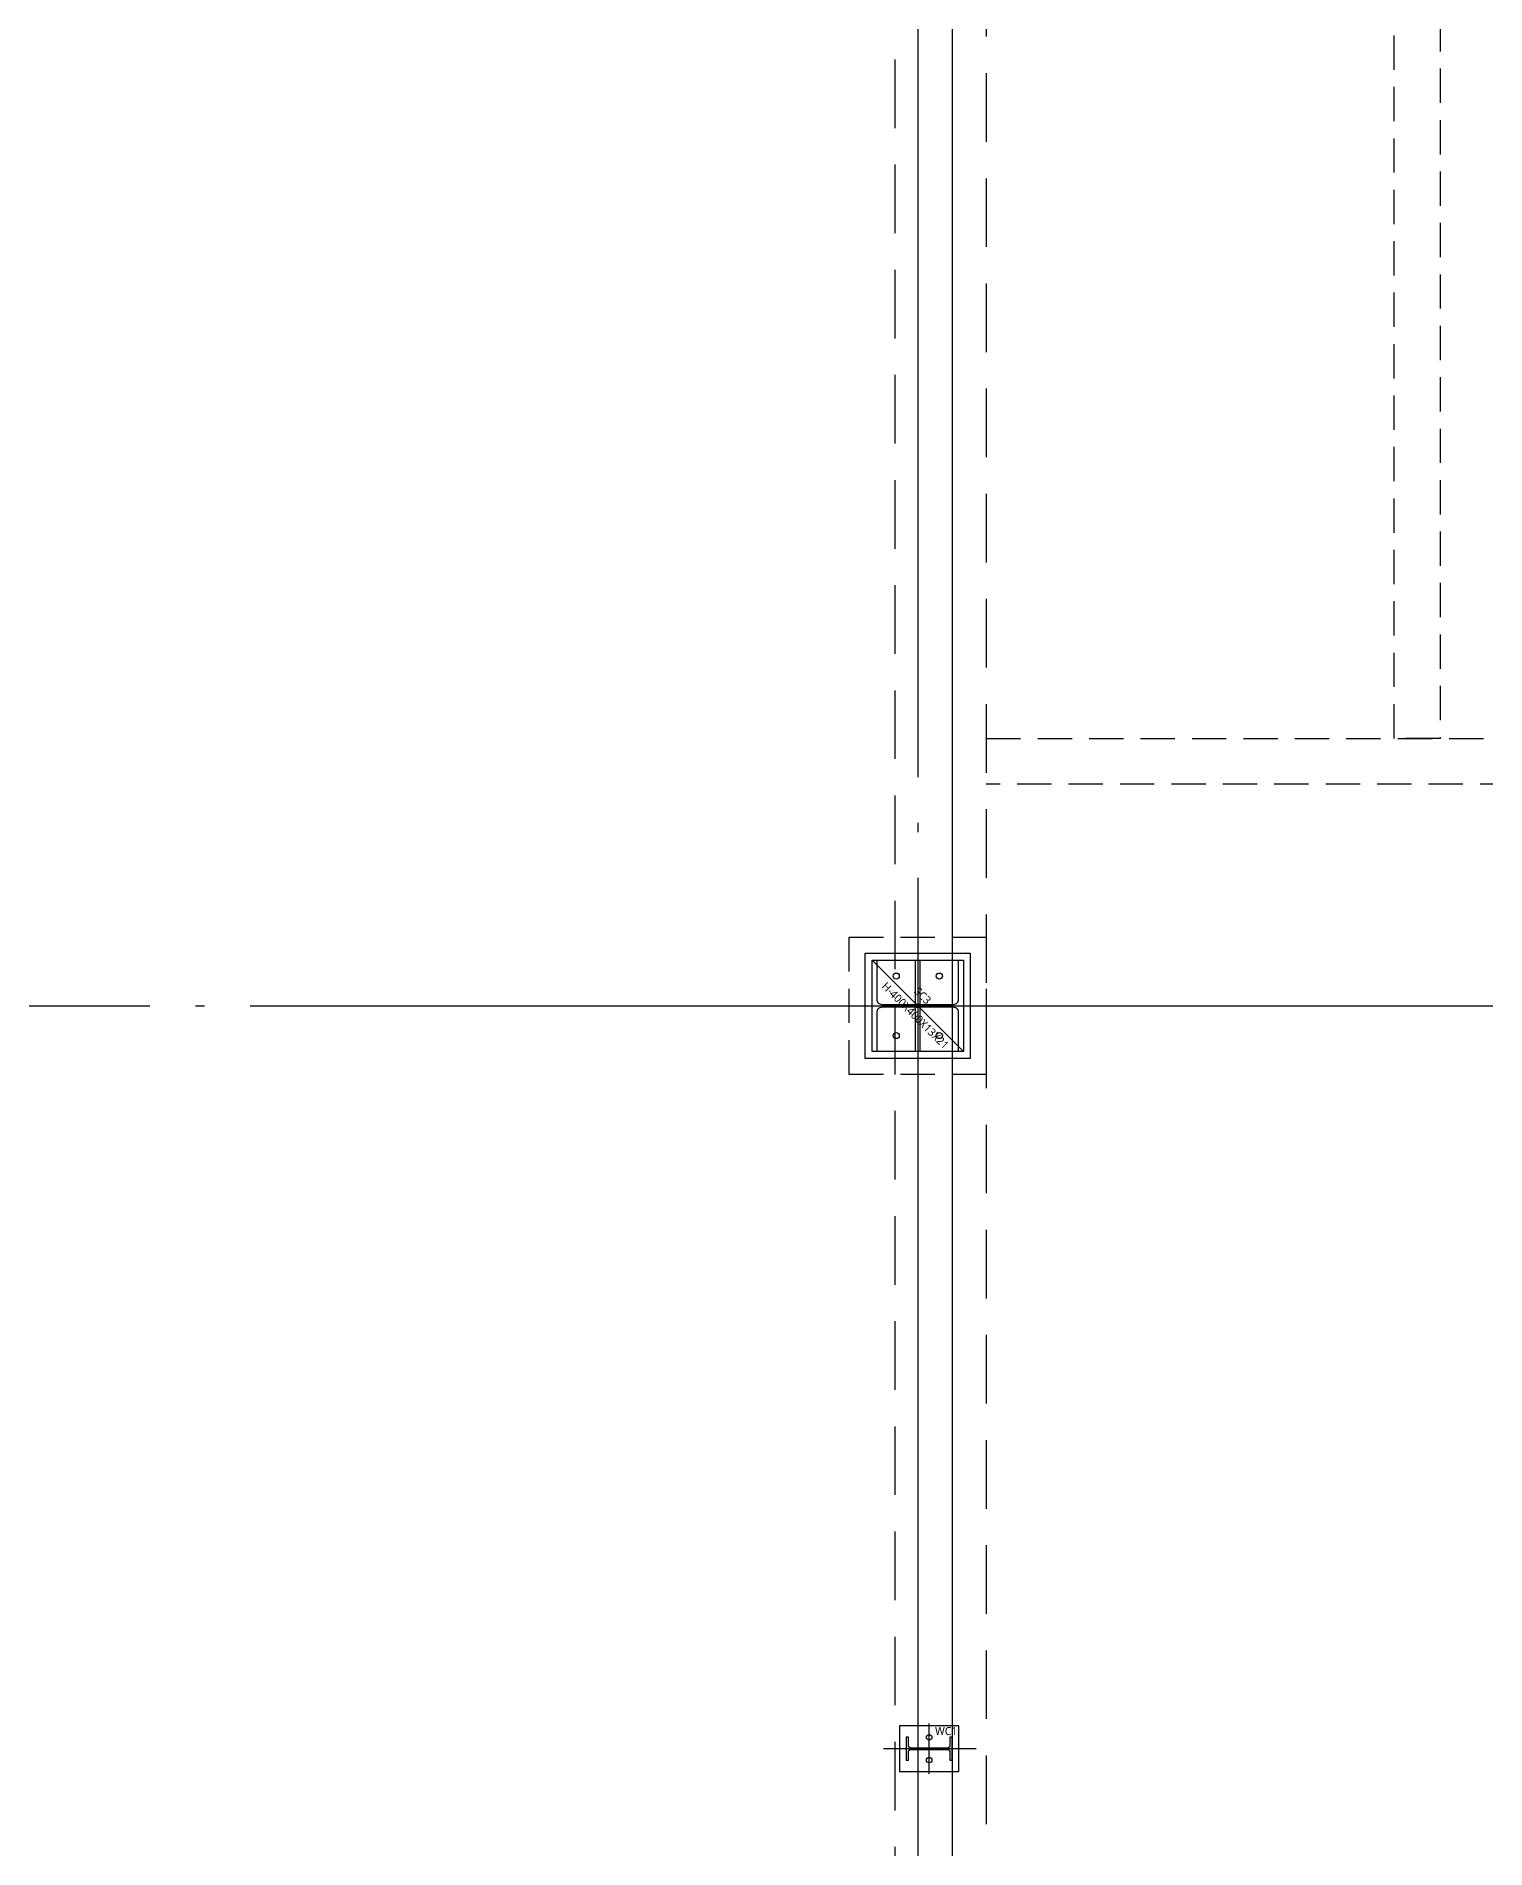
# Model space of a CAD drawing. Header units: millimetres. Extents: x -734060 to 504600, y -7739 to 118800.
# Drawn here: x -227756 to -221415, y 52212 to 60142 of the extents above; entities that cross this region are included whole.
import ezdxf
from ezdxf.enums import TextEntityAlignment as Align

# ---------------------------------------------------------------- set-up
doc = ezdxf.new("R2010")
doc.units = ezdxf.units.MM
doc.header["$LTSCALE"] = 200
for name, pattern in [('CEN-GAUN', [32.2, 30, -1, 0.2, -1]), ('HID', [2.3, 1.5, -0.8]), ('HIDDEN', [0.375, 0.25, -0.125])]:
    doc.linetypes.add(name, pattern=pattern)
doc.layers.get('DEFPOINTS').update_dxf_attribs({"color": 137})
for name, color, linetype in [('09GIRDER', 2, 'Continuous'), ('CEN', 1, 'CEN-GAUN'), ('G', 3, 'Continuous'), ('HAT-INS', 250, 'Continuous'), ('S-COL', 2, 'Continuous'), ('STEEL BASE', 13, 'Continuous'), ('WAL', 3, 'Continuous'), ('Z-하부구조체', 6, 'HIDDEN')]:
    doc.layers.add(name, color=color, linetype=linetype)
doc.layers.add('STEEL-CK', color=181, linetype='Continuous', plot=False)
doc.layers.add('TEMP', color=171, linetype='Continuous', plot=False)
doc.styles.add('스타일1', font='malgun.ttf')

# ---------------------------------------------------------------- blocks, each defined once
blk = doc.blocks.new('X-RC-B1FH')
at = {"layer": 'S-COL', "color": 8, "linetype": 'HIDDEN', "ltscale": 3}
for p, q in [((71300, -28830), (74985, -28830)), ((75185, -29030), (71300, -29030))]:
    blk.add_line(p, q, dxfattribs=at)
blk.add_lwpolyline([(73085, -21850), (73285, -21850), (73285, -28830), (73085, -28830)], close=True, dxfattribs=at)
blk = doc.blocks.new('X-CEN')
at = {"layer": 'CEN'}
for p, q in [((71000, 9200), (71000, -53000)), ((-9200, -30000), (76000, -30000))]:
    blk.add_line(p, q, dxfattribs=at)
blk = doc.blocks.new('S-SC3')
at = {"layer": '09GIRDER'}
blk.add_lwpolyline([(-200, -200), (-200, -179), (-28.5, -179, 0.414214), (-6.5, -157), (-6.5, 157, 0.414214), (-28.5, 179), (-200, 179), (-200, 200), (200, 200), (200, 179), (28.5, 179, 0.414214), (6.5, 157), (6.5, -157, 0.414214), (28.5, -179), (200, -179), (200, -200)], format="xyb", close=True, dxfattribs=at)
at = {"layer": 'DEFPOINTS'}
blk.add_line((-200, -200), (200, 200), dxfattribs=at)
blk.add_lwpolyline([(-200, 200), (200, 200), (200, -200), (-200, -200)], close=True, dxfattribs=at)
at = {"layer": 'STEEL BASE'}
for points in [[(-230, 230), (230, 230), (230, -230), (-230, -230)], [(-200, 9.5), (-6.5, 9.5), (-6.5, -9.5), (-200, -9.5)], [(6.5, 9.5), (200, 9.5), (200, -9.5), (6.5, -9.5)]]:
    blk.add_lwpolyline(points, close=True, dxfattribs=at)
for centre in [(-130, 94.2), (130, 94.2), (-130, -94.2), (130, -94.2)]:
    blk.add_circle(centre, 13.5, dxfattribs=at)
at = {"layer": 'DEFPOINTS', "style": '스타일1'}
for s, p in [('H-400X400X13X21', (42.7, -10.5)), ('SC3', (-44.5, 22))]:
    blk.add_text(s, height=35, rotation=45, dxfattribs=at).set_placement(p, align=Align.MIDDLE_CENTER)
blk = doc.blocks.new('S-WC1')
at = {"layer": 'DEFPOINTS'}
for p, q in [((0, 205), (0, -199)), ((110, 0), (-110, 0))]:
    blk.add_line(p, q, dxfattribs=at)
at = {"layer": 'STEEL BASE'}
blk.add_lwpolyline([(100, 130), (-100, 130), (-100, -130), (100, -130)], close=True, dxfattribs=at)
for centre in [(-50, 0), (50, 0)]:
    blk.add_circle(centre, 12, dxfattribs=at)
at = {"layer": 'WAL'}
blk.add_lwpolyline([(50, -100), (50, -91), (16, -91, -0.414214), (3, -78), (3, 78, -0.414214), (16, 91), (50, 91), (50, 100), (-50, 100), (-50, 91), (-16, 91, -0.414214), (-3, 78), (-3, -78, -0.414214), (-16, -91), (-50, -91), (-50, -100)], format="xyb", close=True, dxfattribs=at)
at = {"layer": 'TEMP', "style": '스타일1'}
blk.add_text('WC1', height=35, rotation=90, dxfattribs=at).set_placement((-59.6, 26))
blk = doc.blocks.new('x-stu-1Fcol')
at = {"rotation": 270}
for name, p in [('S-SC3', (71000, -30000)), ('S-WC1', (71050, -33250))]:
    blk.add_blockref(name, p, dxfattribs=at)
blk = doc.blocks.new('X-S-PDH')
at = {"layer": 'Z-하부구조체', "color": 251, "ltscale": 3}
blk.add_lwpolyline([(70700, -29700), (71300, -29700), (71300, -30300), (70700, -30300)], close=True, dxfattribs=at)

msp = doc.modelspace()

# ---------------------------------------------------------------- linework, layer by layer
at = {"layer": 'DEFPOINTS'}
msp.add_lwpolyline([(-295050, 86050), (-223750, 86050), (-223750, 42750), (-295050, 42750)], close=True, dxfattribs=at)
at = {"layer": 'G', "color": 7, "linetype": 'HID'}
for points in [[(-295200, 86200), (-223600, 86200), (-223600, 42600), (-295200, 42600)], [(-294800, 85800), (-224000, 85800), (-224000, 43000), (-294800, 43000)]]:
    msp.add_lwpolyline(points, close=True, dxfattribs=at)

# ---------------------------------------------------------------- block references
for name in ['X-S-PDH', 'x-stu-1Fcol']:
    msp.add_blockref(name, (-294900, 85900))
at = {"layer": 'HAT-INS'}
msp.add_blockref('X-CEN', (-294900, 85900), dxfattribs=at)
at = {"layer": 'STEEL-CK'}
msp.add_blockref('X-RC-B1FH', (-294900, 85900), dxfattribs=at)

doc.saveas('drawing.dxf')
